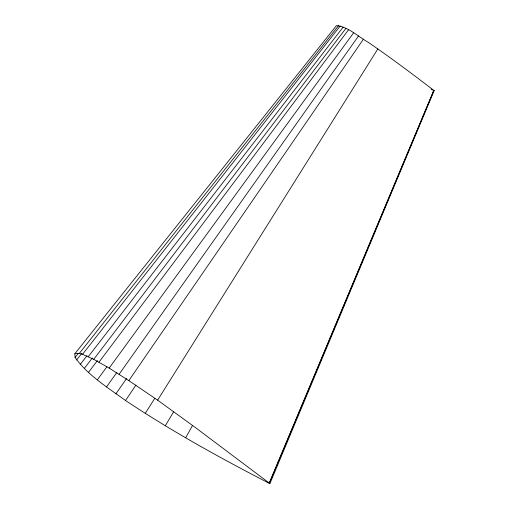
<?xml version="1.0" encoding="UTF-8"?>
<svg xmlns="http://www.w3.org/2000/svg" width="509" height="509" viewBox="0 0 509 509"><rect width="100%" height="100%" fill="white"/><g stroke="black" fill="none" stroke-linecap="round" stroke-linejoin="round"><path stroke-width="0.76" d="M269.923 483.55L434.139 90.653C412.564 74.072 390.747 57.721 368.287 42.342C358.209 36.731 348.226 26.665 336.424 25.622L74.861 353.73L75.071 357.471C88.063 375.604 107.813 387.514 125.538 400.526C171.59 431.123 220.047 457.928 269.153 483.264L269.923 483.55L195.125 427.35L157.618 400.144L128.834 380.643L109.168 368.096L93.72 359.329L82.528 354.309L79.359 353.386L74.861 353.73M269.153 483.264L433.751 90.507L431.098 89.139M269.42 482.977L433.884 90.367M185.651 437.785L192.478 425.543M165.298 425.766L173.652 411.711M157.618 400.144L377.882 48.87M145.237 413.41L154.812 398.273M125.538 400.526L135.967 385.02M128.834 380.643L363.464 39.104M115.925 393.845L126.563 378.486M119.087 374.287L358.578 35.923M106.502 386.961L116.898 372.384M109.168 368.096L353.609 32.818M97.34 379.829L107.005 366.658M98.975 362.16L348.506 29.84M88.521 372.365L97.423 360.582M93.72 359.329L345.872 28.428M84.303 368.459L92.333 357.973M88.292 356.663L343.155 27.092M80.282 364.368L86.944 355.785M82.528 354.309L340.266 25.908M76.617 359.952L81.885 353.252M79.359 353.386L338.682 25.45M75.071 357.471L78.431 353.227M433.751 90.507L434.139 90.653"/></g></svg>
